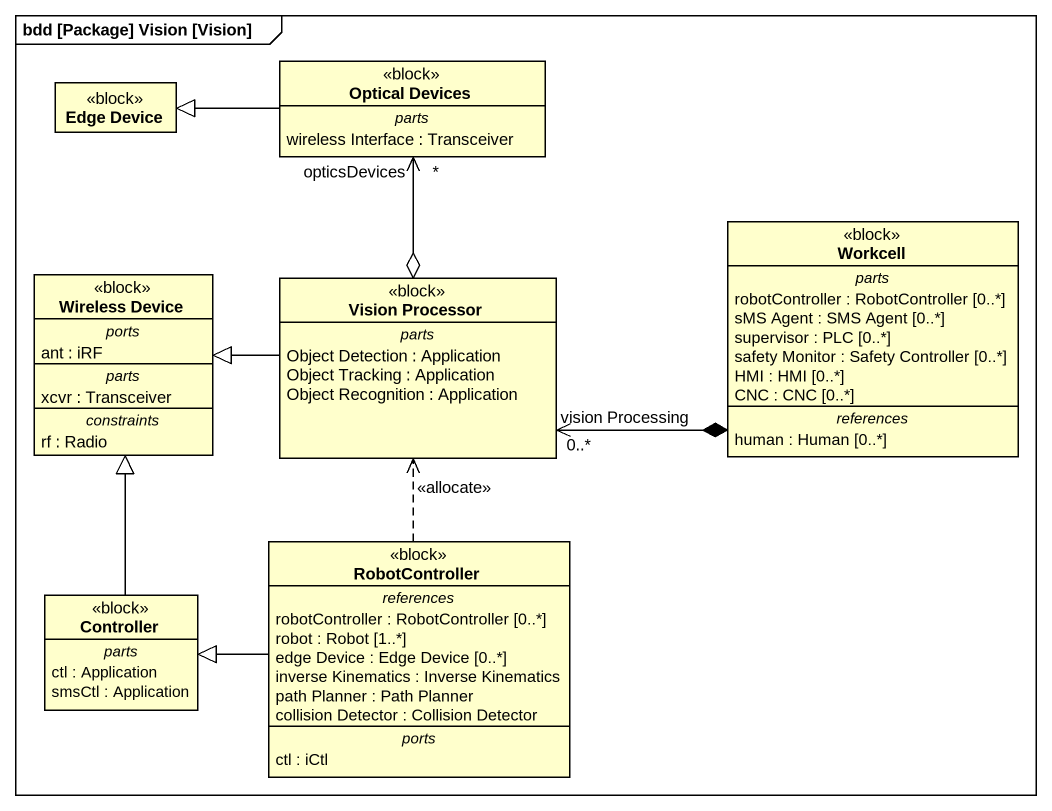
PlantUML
@startuml
mainframe bdd [Package] Vision [Vision]
hide circle
hide empty members
class "Edge Device" as Edge_Device <<block>>
class "Optical Devices" as Optical_Devices <<block>> {
  -- parts --
  wireless Interface : Transceiver
}
class Workcell <<block>> {
  -- parts --
  robotController : RobotController [0..*]
  sMS Agent : SMS Agent [0..*]
  supervisor : PLC [0..*]
  safety Monitor : Safety Controller [0..*]
  HMI : HMI [0..*]
  CNC : CNC [0..*]
  -- references --
  human : Human [0..*]
}
class "Wireless Device" as Wireless_Device <<block>> {
  -- ports --
  ant : iRF
  -- parts --
  xcvr : Transceiver
  -- constraints --
  rf : Radio
}
class "Vision Processor" as Vision_Processor <<block>> {
  -- parts --
  Object Detection : Application
  Object Tracking : Application
  Object Recognition : Application
}
class RobotController <<block>> {
  -- references --
  robotController : RobotController [0..*]
  robot : Robot [1..*]
  edge Device : Edge Device [0..*]
  inverse Kinematics : Inverse Kinematics
  path Planner : Path Planner
  collision Detector : Collision Detector
  -- ports --
  ctl : iCtl
}
class Controller <<block>> {
  -- parts --
  ctl : Application
  smsCtl : Application
}
Optical_Devices -left-|> Edge_Device
Workcell *-left-> "vision Processing\n0..*" Vision_Processor
Vision_Processor o-up-> "opticsDevices\n*" Optical_Devices
Vision_Processor -left-|> Wireless_Device
RobotController .up.> Vision_Processor : <<allocate>>
RobotController -left-|> Controller
Controller -up-|> Wireless_Device
@enduml
